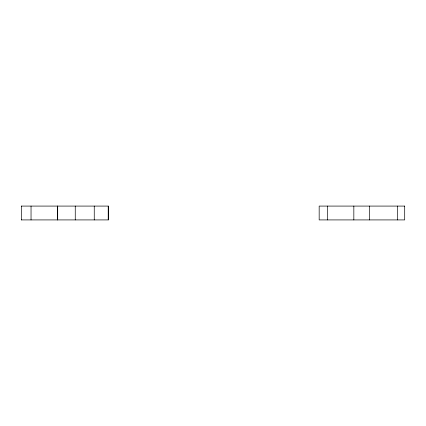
<?xml version="1.0" encoding="UTF-8"?>
<svg xmlns="http://www.w3.org/2000/svg" width="426" height="426" viewBox="0 0 426 426"><rect width="100%" height="100%" fill="white"/><g stroke="black" fill="none" stroke-linecap="round" stroke-linejoin="round"><path stroke-width="0.64" d="M21.3 206.083L108.3 206.083L108.3 219.917L21.3 219.917M397.676 206.083L397.676 219.917M369.331 206.083L369.331 219.917M353.836 206.083L353.836 219.917M327.503 206.083L327.503 219.917M108.231 206.083L108.231 219.917M94.252 206.083L94.252 219.917M75.258 206.083L75.258 219.917M57.696 206.083L57.696 219.917M57.515 206.083L57.515 219.917M31.039 206.083L31.039 219.917M21.353 206.083L21.353 219.917M404.7 206.083L319.17 206.083L319.17 219.917L404.7 219.917L404.695 206.083"/></g></svg>
